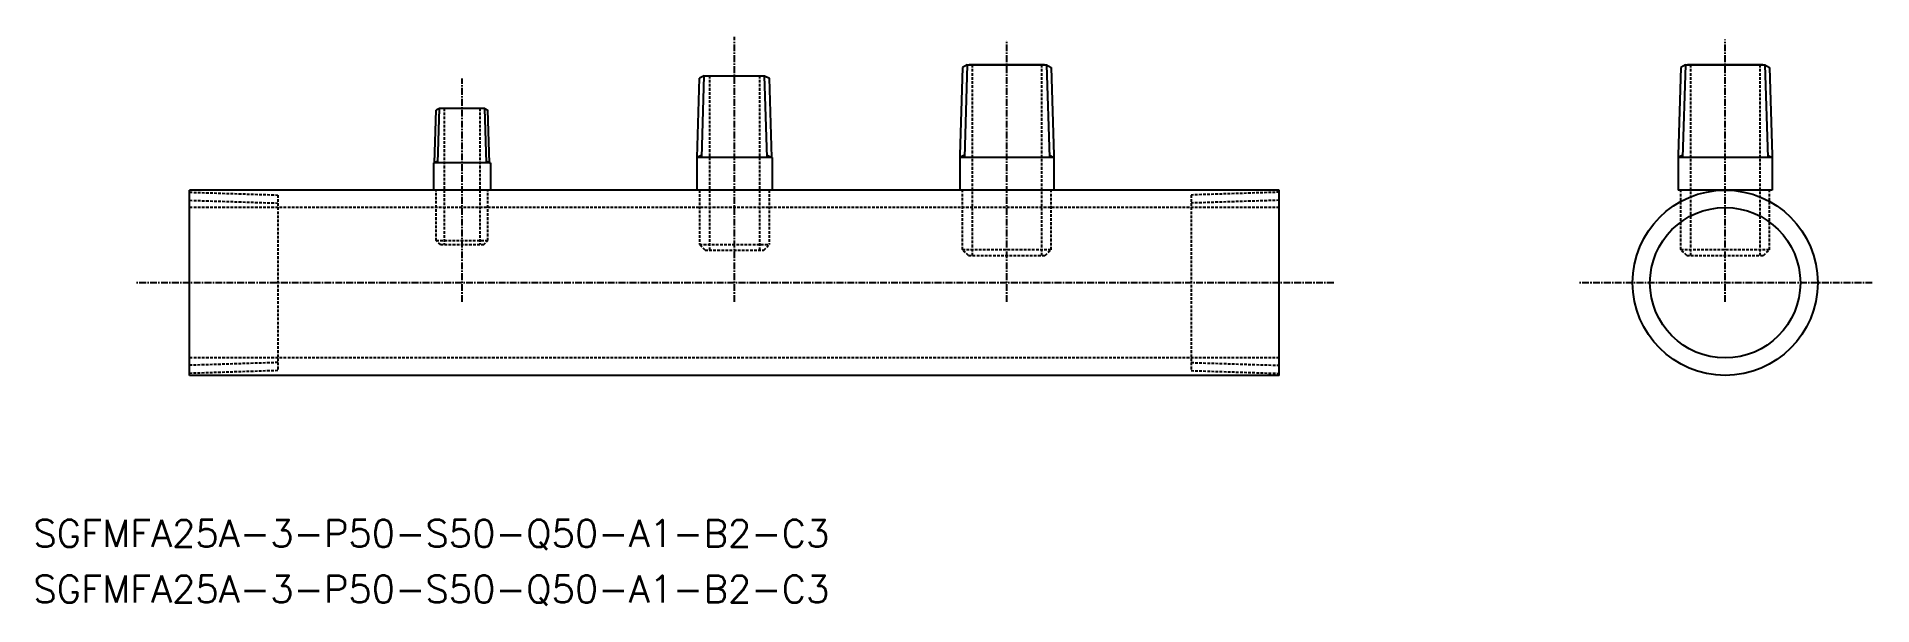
# Model space of a CAD drawing. Extents: x 360 to 697, y 637 to 742.
import ezdxf

# ---------------------------------------------------------------- set-up
doc = ezdxf.new("R2010")
doc.units = 0
doc.linetypes.add('CENTER', pattern=[2, 1.25, -0.25, 0.25, -0.25])
doc.linetypes.add('DASHED', pattern=[0.75, 0.5, -0.25])
doc.layers.get('0').update_dxf_attribs({"linetype": 'CONTINUOUS'})
doc.layers.add('CENTER', color=1, linetype='CENTER')
doc.styles.get("Standard").update_dxf_attribs({"font": 'txt.shx', "bigfont": '@extfont2.shx'})

msp = doc.modelspace()

# ---------------------------------------------------------------- linework, layer by layer
at = {"color": 7, "linetype": 'CONTINUOUS'}
for p, q in [((529.61, 735.98), (529.1, 719.88)), ((530.48, 736.44), (529.61, 735.98)), ((530.48, 736.44), (545.03, 736.44)), ((544.65, 736.44), (530.85, 736.44)), ((545.03, 736.44), (545.9, 735.98)), ((545.9, 735.98), (546.4, 719.88)), ((661.45, 735.98), (660.94, 719.88)), ((662.32, 736.44), (661.45, 735.98)), ((662.32, 736.44), (676.87, 736.44)), ((676.49, 736.44), (662.69, 736.44)), ((676.87, 736.44), (677.74, 735.98)), ((677.74, 735.98), (678.24, 719.88)), ((480.89, 719.44), (481.35, 733.98)), ((482.22, 734.44), (481.35, 733.98)), ((482.22, 734.44), (493.29, 734.44)), ((493.29, 734.44), (494.16, 733.98)), ((494.61, 719.44), (494.16, 733.98)), ((432.7, 718.44), (433, 728.13)), ((433.59, 728.44), (433, 728.13)), ((441.91, 728.44), (433.59, 728.44)), ((441.91, 728.44), (442.5, 728.13)), ((442.81, 718.44), (442.5, 728.13)), ((443, 718.44), (432.5, 718.44)), ((432.5, 718.44), (432.5, 713.44)), ((443, 718.44), (443, 713.44)), ((480.85, 719.44), (480.85, 713.44)), ((494.65, 719.44), (480.85, 719.44)), ((494.65, 719.44), (494.65, 713.44)), ((529.1, 719.88), (529.1, 713.44)), ((546.4, 719.44), (529.1, 719.44)), ((546.4, 719.88), (546.4, 713.44)), ((660.94, 719.88), (660.94, 713.44)), ((678.24, 719.44), (660.94, 719.44)), ((678.24, 719.88), (678.24, 713.44)), ((443, 713.44), (432.5, 713.44)), ((494.65, 713.44), (480.85, 713.44)), ((546.4, 713.44), (529.1, 713.44)), ((678.24, 713.44), (660.94, 713.44)), ((437.75, 703.44), (437.75, 703.44)), ((534.3, 701.44), (534.3, 701.44))]:
    msp.add_line(p, q, dxfattribs=at)
at = {"color": 3, "linetype": 'CONTINUOUS'}
for p, q in [((530.48, 736.44), (529.95, 719.44)), ((545.03, 736.44), (545.56, 719.44)), ((662.32, 736.44), (661.79, 719.44)), ((676.87, 736.44), (677.4, 719.44)), ((481.75, 719.44), (482.22, 734.44)), ((493.76, 719.44), (493.29, 734.44)), ((433.28, 718.44), (433.59, 728.44)), ((442.23, 718.44), (441.91, 728.44)), ((433.29, 718.74), (432.7, 718.44)), ((442.22, 718.74), (442.81, 718.44)), ((481.76, 719.89), (480.89, 719.44)), ((493.74, 719.89), (494.61, 719.44)), ((529.96, 719.88), (529.1, 719.44)), ((545.55, 719.88), (546.4, 719.44)), ((661.8, 719.88), (660.94, 719.44)), ((677.39, 719.88), (678.24, 719.44))]:
    msp.add_line(p, q, dxfattribs=at)
at = {"color": 3, "linetype": 'DASHED'}
for p, q in [((531.4, 736.44), (531.4, 701.44)), ((544.1, 736.44), (544.1, 701.44)), ((663.24, 736.44), (663.24, 701.44)), ((675.94, 736.44), (675.94, 701.44)), ((483.15, 734.44), (483.15, 702.44)), ((492.35, 734.44), (492.35, 702.44)), ((434.5, 728.44), (434.5, 703.44)), ((441, 728.44), (441, 703.44)), ((387.75, 713.06), (403.95, 712.55)), ((387.75, 711.58), (403.95, 711.07)), ((403.95, 712.55), (403.95, 680.32)), ((433, 704.21), (433, 713.44)), ((442.5, 704.21), (442.5, 713.44)), ((481.35, 713.44), (481.35, 703.45)), ((494.15, 713.44), (494.15, 703.45)), ((529.6, 702.54), (529.6, 713.44)), ((545.9, 702.54), (545.9, 713.44)), ((587.75, 713.06), (571.55, 712.55)), ((571.55, 712.55), (571.55, 680.32)), ((587.75, 711.58), (571.55, 711.07)), ((661.44, 702.54), (661.44, 713.44)), ((677.74, 702.54), (677.74, 713.44)), ((587.75, 710.24), (387.75, 710.24)), ((433.78, 703.44), (433, 704.21)), ((433, 704.21), (442.5, 704.21)), ((441.73, 703.44), (442.5, 704.21)), ((433.78, 703.44), (441.73, 703.44)), ((435.66, 703.44), (435.66, 703.44)), ((482.36, 702.44), (481.35, 703.45)), ((481.35, 703.45), (494.15, 703.45)), ((482.36, 702.44), (493.14, 702.44)), ((485.06, 702.44), (485.06, 702.44)), ((493.14, 702.44), (494.15, 703.45)), ((530.71, 701.44), (529.6, 702.54)), ((529.6, 702.54), (545.9, 702.54)), ((530.71, 701.44), (544.8, 701.44)), ((544.8, 701.44), (545.9, 702.54)), ((662.55, 701.44), (661.44, 702.54)), ((661.44, 702.54), (677.74, 702.54)), ((662.55, 701.44), (676.64, 701.44)), ((676.64, 701.44), (677.74, 702.54)), ((587.75, 682.64), (387.75, 682.64)), ((403.95, 681.8), (387.75, 681.29)), ((571.55, 681.8), (587.75, 681.29)), ((403.95, 680.32), (387.75, 679.81)), ((571.55, 680.32), (587.75, 679.81))]:
    msp.add_line(p, q, dxfattribs=at)
for p, q in [((550.25, 713.44), (387.75, 713.44)), ((387.75, 679.44), (387.75, 713.44)), ((587.75, 713.44), (550.25, 713.44)), ((587.75, 679.44), (587.75, 713.44)), ((587.75, 679.44), (387.75, 679.44))]:
    msp.add_line(p, q)
for radius in [17, 13.8]:
    msp.add_circle((669.59, 696.44), radius)
at = {"layer": 'CENTER', "linetype": 'CENTER'}
for p, q in [((487.75, 692.94), (487.75, 741.6)), ((537.75, 692.94), (537.75, 740.99)), ((669.59, 692.94), (669.59, 741.07)), ((437.75, 692.94), (437.75, 733.94)), ((597.75, 696.44), (377.75, 696.44)), ((696.59, 696.44), (642.59, 696.44))]:
    msp.add_line(p, q, dxfattribs=at)

# ---------------------------------------------------------------- texts
at = {"color": 7, "linetype": 'CONTINUOUS'}
for p in [(359.04, 647.95), (359.04, 637.73)]:
    msp.add_text('SGFMFA25A-3-P50-S50-Q50-A1-B2-C3', height=5, dxfattribs=at).set_placement(p)

doc.saveas('drawing.dxf')
